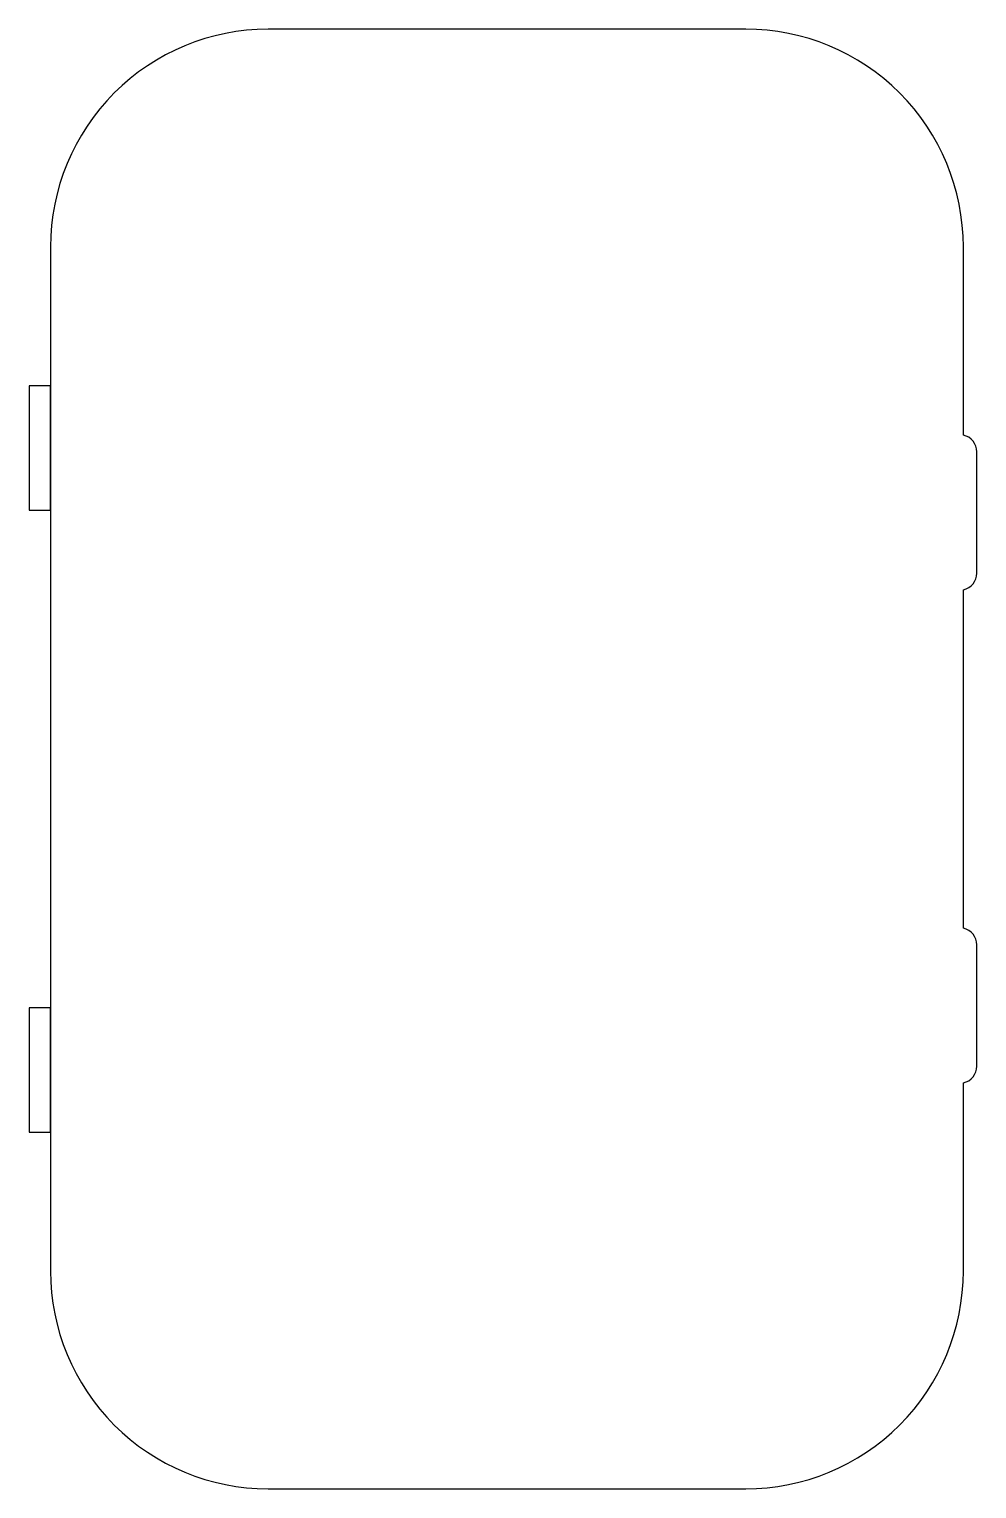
# Model space of a CAD drawing. Header units: millimetres. Extents: x -30.7 to 30.2, y -47 to 47.
import ezdxf

# ---------------------------------------------------------------- set-up
doc = ezdxf.new("R2010")
doc.units = ezdxf.units.MM
doc.layers.get('0').update_dxf_attribs({"linetype": 'CONTINUOUS'})

msp = doc.modelspace()

# ---------------------------------------------------------------- linework, layer by layer
msp.add_lwpolyline([(-29.375, -32.95, 0.414214), (-15.375, -46.95), (15.375, -46.95, 0.414214), (29.375, -32.95), (29.375, -20.835, 0.352947), (30.242, -19.76), (30.242, -11.96, 0.352947), (29.375, -10.885), (29.375, 10.885, 0.352947), (30.242, 11.96), (30.242, 19.76, 0.352947), (29.375, 20.835), (29.375, 32.95, 0.414214), (15.375, 46.95), (-15.375, 46.95, 0.414214), (-29.375, 32.95)], format="xyb", close=True)
for points in [[(-29.375, 24), (-30.591, 24), (-30.75, 24), (-30.75, 16), (-30.591, 16), (-29.375, 16)], [(-29.375, -16), (-30.591, -16), (-30.75, -16), (-30.75, -24), (-30.591, -24), (-29.375, -24)]]:
    msp.add_lwpolyline(points, close=True)

doc.saveas('drawing.dxf')
